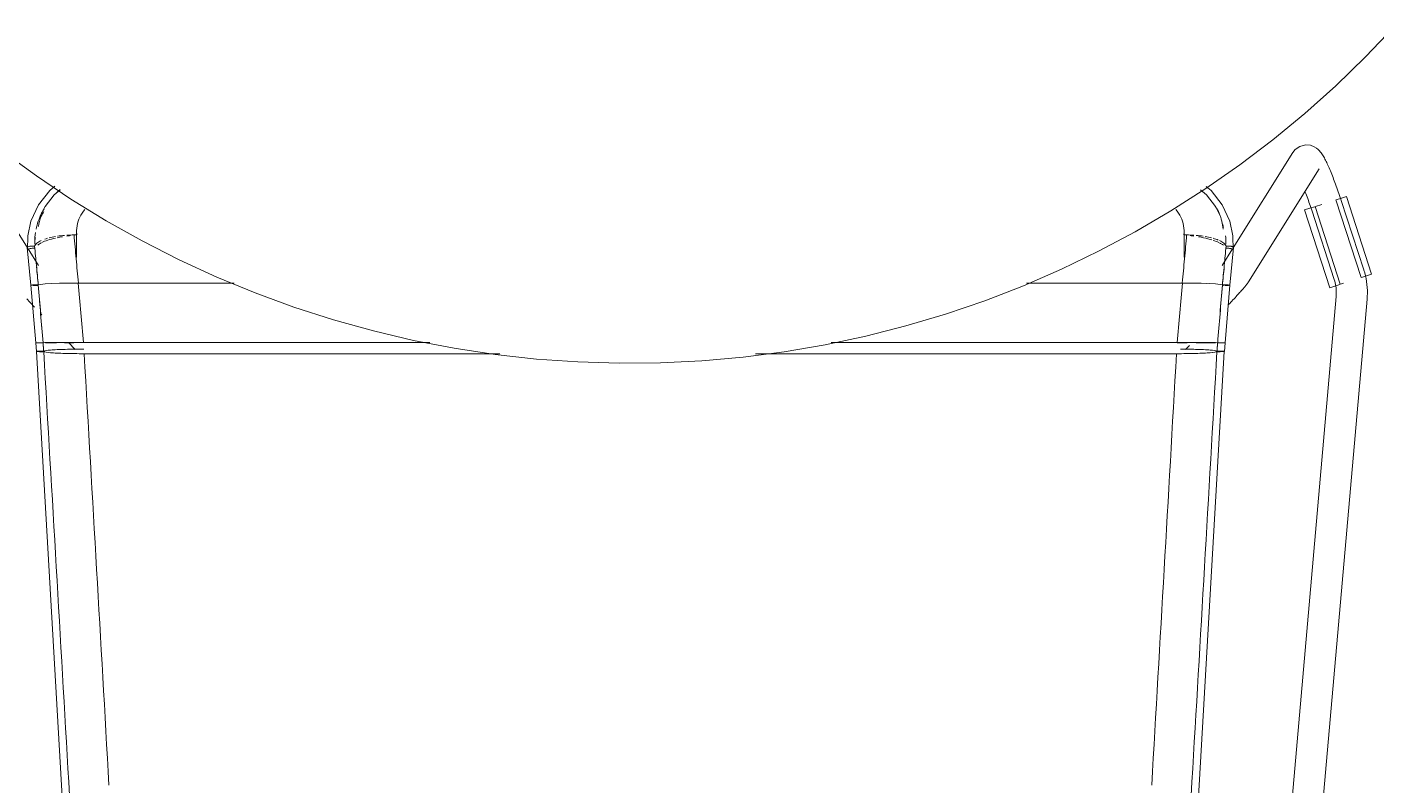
# Model space of a CAD drawing. Header units: millimetres. Extents: x 79795 to 317870, y -36033 to 97293.
# Drawn here: x 220321 to 220842, y 11743 to 12035 of the extents above; entities that cross this region are included whole.
import ezdxf

# ---------------------------------------------------------------- set-up
doc = ezdxf.new("R2010")
doc.units = ezdxf.units.MM
doc.header["$MEASUREMENT"] = 0
doc.layers.add('I-FURN', color=8, linetype='CONTINUOUS', lineweight=9)

msp = doc.modelspace()

# ---------------------------------------------------------------- linework, layer by layer
at = {"layer": 'I-FURN'}
for p, q in [((220838.24, 12023.81), (220849.28, 12035.39)), ((220826.75, 12012.68), (220838.24, 12023.81)), ((220814.82, 12002.02), (220826.75, 12012.68)), ((220802.47, 11991.85), (220814.82, 12002.02)), ((220789.73, 11982.18), (220802.47, 11991.85)), ((220811.11, 11988.07), (220812.85, 11989.29)), ((220812.85, 11989.29), (220815.07, 11989.88)), ((220815.07, 11989.88), (220817.05, 11989.71)), ((220817.05, 11989.71), (220818.43, 11989.18)), ((220818.43, 11989.18), (220819.34, 11988.62)), ((220321.47, 11950.18), (220298.43, 11986.95)), ((220312, 11987.33), (220324.92, 11977.9)), ((220810.22, 11986.95), (220787.19, 11950.18)), ((220811.11, 11988.07), (220810.22, 11986.95)), ((220819.34, 11988.62), (220819.97, 11988.1)), ((220819.97, 11988.1), (220820.43, 11987.63)), ((220820.43, 11987.63), (220820.8, 11987.21)), ((220820.8, 11987.21), (220821.12, 11986.81)), ((220821.12, 11986.81), (220821.39, 11986.41)), ((220821.39, 11986.41), (220821.65, 11986.03)), ((220821.65, 11986.03), (220821.89, 11985.64)), ((220821.89, 11985.64), (220822.13, 11985.24)), ((220822.13, 11985.24), (220822.36, 11984.83)), ((220822.36, 11984.83), (220822.59, 11984.4)), ((220822.59, 11984.4), (220822.81, 11983.96)), ((220822.81, 11983.96), (220823.04, 11983.5)), ((220776.61, 11973.02), (220789.73, 11982.18)), ((220793.08, 11936.99), (220820.39, 11980.58)), ((220823.04, 11983.5), (220823.28, 11983.03)), ((220823.28, 11983.03), (220823.51, 11982.54)), ((220823.51, 11982.54), (220823.74, 11982.03)), ((220823.74, 11982.03), (220823.98, 11981.5)), ((220823.98, 11981.5), (220824.22, 11980.96)), ((220824.22, 11980.96), (220824.46, 11980.39)), ((220824.46, 11980.39), (220824.71, 11979.82)), ((220824.71, 11979.82), (220824.96, 11979.22)), ((220824.96, 11979.22), (220825.2, 11978.61)), ((220825.2, 11978.61), (220825.46, 11977.98)), ((220324.92, 11977.9), (220338.21, 11968.99)), ((220332.1, 11973.91), (220330.06, 11972.27)), ((220776.72, 11973.77), (220778.6, 11972.27)), ((220825.46, 11977.98), (220825.71, 11977.34)), ((220825.71, 11977.34), (220825.96, 11976.69)), ((220825.96, 11976.69), (220826.21, 11976.03)), ((220826.21, 11976.03), (220826.47, 11975.35)), ((220826.47, 11975.35), (220826.72, 11974.66)), ((220826.72, 11974.66), (220826.98, 11973.96)), ((220826.98, 11973.96), (220827.23, 11973.25)), ((220330.06, 11972.27), (220325.72, 11966.74)), ((220331.79, 11970.61), (220328.3, 11966.04)), ((220334.13, 11972.56), (220331.79, 11970.61)), ((220338.21, 11968.99), (220351.84, 11960.61)), ((220763.13, 11964.4), (220776.61, 11973.02)), ((220774.52, 11972.57), (220776.86, 11970.61)), ((220776.86, 11970.61), (220780.36, 11966.04)), ((220778.6, 11972.27), (220782.93, 11966.74)), ((220815.02, 11971.69), (220815.26, 11971.07)), ((220815.26, 11971.07), (220815.49, 11970.43)), ((220815.49, 11970.43), (220815.73, 11969.78)), ((220815.73, 11969.78), (220815.96, 11969.13)), ((220815.96, 11969.13), (220816.2, 11968.46)), ((220816.2, 11968.46), (220816.43, 11967.79)), ((220826.86, 11968.67), (220836.55, 11938.67)), ((220826.98, 11968.71), (220828.95, 11969.35)), ((220827.23, 11973.25), (220827.49, 11972.54)), ((220827.49, 11972.54), (220827.74, 11971.82)), ((220827.74, 11971.82), (220827.99, 11971.09)), ((220827.99, 11971.09), (220828.24, 11970.35)), ((220828.24, 11970.35), (220828.49, 11969.62)), ((220828.49, 11969.62), (220828.73, 11968.88)), ((220828.73, 11968.88), (220828.88, 11968.42)), ((220837.59, 11941.61), (220828.88, 11968.42)), ((220828.95, 11969.35), (220830.9, 11969.98)), ((220830.9, 11969.98), (220840.59, 11939.97)), ((220325.72, 11966.74), (220322.82, 11960.43)), ((220328.3, 11966.04), (220326.39, 11962.35)), ((220749.32, 11956.32), (220763.13, 11964.4)), ((220780.36, 11966.04), (220782.27, 11962.35)), ((220782.93, 11966.74), (220785.83, 11960.43)), ((220814.75, 11964.76), (220816.7, 11965.39)), ((220814.75, 11964.76), (220824.44, 11934.76)), ((220816.43, 11967.79), (220816.67, 11967.11)), ((220816.67, 11967.11), (220816.9, 11966.42)), ((220816.7, 11965.39), (220818.67, 11966.03)), ((220816.9, 11966.42), (220817.13, 11965.73)), ((220817.13, 11965.73), (220817.36, 11965.04)), ((220817.36, 11965.04), (220817.47, 11964.71)), ((220817.47, 11964.71), (220826.18, 11937.9)), ((220828.48, 11936.06), (220818.79, 11966.07)), ((220821.37, 11966.9), (220818.89, 11966.1)), ((220322.82, 11960.43), (220321.61, 11954.78)), ((220351.84, 11960.61), (220365.8, 11952.79)), ((220785.83, 11960.43), (220787.05, 11954.78)), ((220321.61, 11954.78), (220321.52, 11949.32)), ((220339.47, 11955.11), (220340.52, 11955.11)), ((220340.46, 11956.35), (220340.46, 11946.6)), ((220365.8, 11952.79), (220380.05, 11945.53)), ((220735.2, 11948.8), (220749.32, 11956.32)), ((220768.14, 11955.11), (220769.18, 11955.11)), ((220768.19, 11946.6), (220768.19, 11956.35)), ((220787.05, 11954.78), (220787.13, 11949.32)), ((220322.82, 11935.72), (220321.4, 11950.21)), ((220325.74, 11943.36), (220321.7, 11949.81)), ((220720.79, 11941.86), (220735.2, 11948.8)), ((220786.95, 11949.81), (220782.91, 11943.36)), ((220785.84, 11935.72), (220787.26, 11950.21)), ((220380.05, 11945.53), (220394.59, 11938.85)), ((220394.59, 11938.85), (220409.38, 11932.76)), ((220706.11, 11935.49), (220720.79, 11941.86)), ((220793.08, 11936.99), (220792.87, 11936.67)), ((220826.18, 11937.9), (220826.37, 11937.27)), ((220826.37, 11937.27), (220826.54, 11936.63)), ((220838.64, 11939.34), (220836.67, 11938.7)), ((220837.61, 11941.56), (220837.59, 11941.61)), ((220837.94, 11940.47), (220837.61, 11941.56)), ((220838.22, 11939.36), (220837.94, 11940.47)), ((220838.46, 11938.25), (220838.22, 11939.36)), ((220838.66, 11937.12), (220838.46, 11938.25)), ((220840.59, 11939.97), (220838.64, 11939.34)), ((220838.81, 11935.99), (220838.66, 11937.12)), ((220322.89, 11935.75), (220322.82, 11935.72)), ((220322.82, 11935.72), (220322.89, 11935.75)), ((220322.82, 11935.72), (220322.88, 11935.7)), ((220324.65, 11913.52), (220322.82, 11935.72)), ((220322.89, 11935.7), (220322.82, 11935.72)), ((220322.88, 11935.7), (220323.07, 11935.67)), ((220323.08, 11935.77), (220322.89, 11935.75)), ((220323.07, 11935.67), (220322.89, 11935.7)), ((220323.07, 11935.67), (220323.36, 11935.65)), ((220323.37, 11935.65), (220323.07, 11935.67)), ((220323.37, 11935.8), (220323.08, 11935.77)), ((220323.08, 11935.77), (220323.38, 11935.8)), ((220323.76, 11935.81), (220323.37, 11935.8)), ((220323.38, 11935.8), (220323.76, 11935.81)), ((220323.74, 11935.64), (220324.2, 11935.63)), ((220324.2, 11935.63), (220323.75, 11935.64)), ((220324.21, 11935.82), (220323.76, 11935.81)), ((220323.76, 11935.81), (220324.21, 11935.82)), ((220324.2, 11935.63), (220324.69, 11935.62)), ((220324.69, 11935.62), (220324.2, 11935.63)), ((220324.7, 11935.83), (220324.21, 11935.82)), ((220324.21, 11935.82), (220324.71, 11935.83)), ((220324.69, 11935.62), (220325.18, 11935.62)), ((220325.19, 11935.62), (220324.69, 11935.62)), ((220325.2, 11935.82), (220324.7, 11935.83)), ((220324.71, 11935.83), (220325.2, 11935.82)), ((220325.18, 11935.62), (220325.66, 11935.63)), ((220325.66, 11935.63), (220325.19, 11935.62)), ((220325.67, 11935.82), (220325.2, 11935.82)), ((220325.2, 11935.82), (220325.67, 11935.82)), ((220326.56, 11936.01), (220325.67, 11935.82)), ((220325.67, 11935.82), (220326.56, 11936.01)), ((220328.3, 11936.19), (220326.56, 11936.01)), ((220326.56, 11936.01), (220328.28, 11936.19)), ((220328.29, 11936.19), (220330.73, 11936.34)), ((220330.77, 11936.34), (220328.3, 11936.19)), ((220333.87, 11936.45), (220330.77, 11936.34)), ((220330.77, 11936.34), (220333.81, 11936.45)), ((220337.31, 11936.53), (220333.87, 11936.45)), ((220333.87, 11936.45), (220337.31, 11936.53)), ((220341.17, 11936.55), (220337.41, 11936.53)), ((220337.41, 11936.53), (220341.05, 11936.55)), ((220401.28, 11936.55), (220341.17, 11936.55)), ((220341.17, 11936.55), (220401.28, 11936.55)), ((220409.38, 11932.76), (220424.41, 11927.26)), ((220691.19, 11929.72), (220706.11, 11935.49)), ((220767.49, 11936.55), (220707.37, 11936.55)), ((220707.37, 11936.55), (220767.49, 11936.55)), ((220771.25, 11936.53), (220767.49, 11936.55)), ((220767.61, 11936.55), (220771.25, 11936.53)), ((220771.34, 11936.53), (220774.78, 11936.45)), ((220774.78, 11936.45), (220771.35, 11936.53)), ((220777.88, 11936.34), (220774.78, 11936.45)), ((220774.85, 11936.45), (220776.79, 11936.39)), ((220780.36, 11936.19), (220777.88, 11936.34)), ((220777.92, 11936.34), (220780.36, 11936.19)), ((220782.09, 11936.01), (220780.36, 11936.19)), ((220780.38, 11936.19), (220782.09, 11936.01)), ((220782.99, 11935.82), (220782.09, 11936.01)), ((220782.1, 11936.01), (220782.98, 11935.82)), ((220782.98, 11935.82), (220783.45, 11935.82)), ((220783.46, 11935.82), (220782.99, 11935.82)), ((220783, 11935.63), (220783.47, 11935.62)), ((220783.47, 11935.62), (220783, 11935.63)), ((220783.45, 11935.82), (220783.95, 11935.83)), ((220783.95, 11935.83), (220783.46, 11935.82)), ((220784.44, 11935.82), (220783.95, 11935.83)), ((220783.95, 11935.83), (220784.44, 11935.82)), ((220784.45, 11935.63), (220783.96, 11935.62)), ((220783.97, 11935.62), (220784.46, 11935.63)), ((220784.01, 11913.52), (220785.83, 11935.72)), ((220784.9, 11935.81), (220784.44, 11935.82)), ((220784.44, 11935.82), (220784.89, 11935.81)), ((220784.91, 11935.64), (220784.45, 11935.63)), ((220784.46, 11935.63), (220784.91, 11935.64)), ((220784.89, 11935.81), (220785.28, 11935.8)), ((220785.28, 11935.8), (220784.9, 11935.81)), ((220784.91, 11935.64), (220785.29, 11935.65)), ((220785.29, 11935.65), (220784.91, 11935.64)), ((220785.58, 11935.77), (220785.28, 11935.8)), ((220785.28, 11935.8), (220785.57, 11935.77)), ((220785.29, 11935.65), (220785.58, 11935.67)), ((220785.58, 11935.67), (220785.29, 11935.65)), ((220785.77, 11935.75), (220785.58, 11935.77)), ((220785.58, 11935.67), (220785.77, 11935.7)), ((220785.77, 11935.7), (220785.58, 11935.67)), ((220785.76, 11935.75), (220785.83, 11935.72)), ((220785.84, 11935.72), (220785.77, 11935.75)), ((220785.77, 11935.7), (220785.84, 11935.72)), ((220785.83, 11935.72), (220785.77, 11935.7)), ((220788.62, 11931.72), (220788.25, 11931.32)), ((220788.97, 11932.11), (220788.62, 11931.72)), ((220789.32, 11932.49), (220788.97, 11932.11)), ((220789.65, 11932.85), (220789.32, 11932.49)), ((220789.96, 11933.2), (220789.65, 11932.85)), ((220790.26, 11933.54), (220789.96, 11933.2)), ((220790.55, 11933.86), (220790.26, 11933.54)), ((220790.82, 11934.17), (220790.55, 11933.86)), ((220791.08, 11934.47), (220790.82, 11934.17)), ((220791.32, 11934.75), (220791.08, 11934.47)), ((220791.55, 11935.01), (220791.32, 11934.75)), ((220791.77, 11935.26), (220791.55, 11935.01)), ((220791.97, 11935.51), (220791.77, 11935.26)), ((220792.16, 11935.74), (220791.97, 11935.51)), ((220792.34, 11935.96), (220792.16, 11935.74)), ((220792.51, 11936.18), (220792.34, 11935.96)), ((220792.69, 11936.41), (220792.51, 11936.18)), ((220792.87, 11936.67), (220792.69, 11936.41)), ((220826.39, 11935.39), (220824.44, 11934.76)), ((220828.36, 11936.02), (220826.39, 11935.39)), ((220826.54, 11936.63), (220826.68, 11935.98)), ((220826.68, 11935.98), (220826.79, 11935.33)), ((220826.79, 11935.33), (220826.88, 11934.67)), ((220826.88, 11934.67), (220826.94, 11934.01)), ((220826.97, 11932.03), (220826.93, 11931.37)), ((220826.94, 11934.01), (220826.98, 11933.35)), ((220826.99, 11932.69), (220826.97, 11932.03)), ((220826.98, 11933.35), (220826.99, 11932.69)), ((220829.74, 11936.47), (220828.58, 11936.09)), ((220838.91, 11934.85), (220838.81, 11935.99)), ((220838.97, 11933.71), (220838.91, 11934.85)), ((220838.96, 11931.43), (220838.99, 11932.57)), ((220838.99, 11932.57), (220838.97, 11933.71)), ((220321.18, 11930.48), (220321.58, 11930.04)), ((220321.58, 11930.04), (220321.99, 11929.6)), ((220321.99, 11929.6), (220322.42, 11929.15)), ((220322.42, 11929.15), (220322.85, 11928.68)), ((220322.85, 11928.68), (220323.29, 11928.21)), ((220323.29, 11928.21), (220323.74, 11927.74)), ((220323.74, 11927.74), (220324.19, 11927.25)), ((220424.41, 11927.26), (220439.64, 11922.37)), ((220676.05, 11924.54), (220691.19, 11929.72)), ((220785.81, 11928.68), (220785.36, 11928.21)), ((220786.24, 11929.15), (220785.81, 11928.68)), ((220786.66, 11929.6), (220786.24, 11929.15)), ((220787.07, 11930.04), (220786.66, 11929.6)), ((220787.48, 11930.48), (220787.07, 11930.04)), ((220787.87, 11930.9), (220787.48, 11930.48)), ((220788.25, 11931.32), (220787.87, 11930.9)), ((220826.92, 11931.34), (220789.63, 11506.84)), ((220799.93, 11486.97), (220838.88, 11930.29)), ((220826.93, 11931.37), (220826.92, 11931.34)), ((220838.88, 11930.29), (220838.96, 11931.43)), ((220326.55, 11924.77), (220327.03, 11924.26)), ((220439.64, 11922.37), (220455.06, 11918.09)), ((220660.71, 11919.98), (220676.05, 11924.54)), ((220455.06, 11918.09), (220470.63, 11914.43)), ((220645.21, 11916.03), (220660.71, 11919.98)), ((220324.65, 11913.52), (220324.92, 11910.16)), ((220324.72, 11913.52), (220324.65, 11913.52)), ((220324.65, 11913.52), (220324.72, 11913.52)), ((220324.71, 11913.52), (220324.65, 11913.52)), ((220324.65, 11913.52), (220324.71, 11913.52)), ((220324.9, 11913.53), (220324.71, 11913.52)), ((220324.71, 11913.52), (220324.9, 11913.52)), ((220324.72, 11913.52), (220324.9, 11913.53)), ((220324.91, 11913.52), (220324.72, 11913.52)), ((220324.9, 11913.53), (220325.2, 11913.53)), ((220325.19, 11913.53), (220324.9, 11913.53)), ((220324.9, 11913.52), (220325.2, 11913.52)), ((220325.2, 11913.52), (220324.91, 11913.52)), ((220325.57, 11913.53), (220325.19, 11913.53)), ((220325.2, 11913.53), (220325.58, 11913.53)), ((220325.58, 11913.52), (220325.2, 11913.52)), ((220325.2, 11913.52), (220325.58, 11913.52)), ((220326.03, 11913.53), (220325.57, 11913.53)), ((220325.58, 11913.53), (220326.03, 11913.53)), ((220326.04, 11913.52), (220325.58, 11913.52)), ((220325.58, 11913.52), (220326.03, 11913.52)), ((220326.03, 11913.53), (220326.52, 11913.53)), ((220326.52, 11913.53), (220326.03, 11913.53)), ((220326.03, 11913.52), (220326.52, 11913.51)), ((220326.53, 11913.51), (220326.04, 11913.52)), ((220326.52, 11913.53), (220327.02, 11913.53)), ((220327.01, 11913.53), (220326.52, 11913.53)), ((220326.52, 11913.51), (220327.02, 11913.52)), ((220327.02, 11913.52), (220326.53, 11913.51)), ((220327.49, 11913.53), (220327.01, 11913.53)), ((220327.02, 11913.53), (220327.49, 11913.53)), ((220327.49, 11913.52), (220327.02, 11913.52)), ((220327.02, 11913.52), (220327.49, 11913.52)), ((220327.49, 11913.53), (220328.18, 11913.54)), ((220328.18, 11913.54), (220327.49, 11913.53)), ((220330.12, 11913.56), (220328.37, 11913.54)), ((220328.38, 11913.54), (220330.12, 11913.56)), ((220330.14, 11913.49), (220328.39, 11913.5)), ((220328.39, 11913.5), (220330.14, 11913.49)), ((220330.12, 11913.56), (220332.62, 11913.57)), ((220332.62, 11913.57), (220330.12, 11913.56)), ((220332.64, 11913.48), (220330.14, 11913.49)), ((220330.14, 11913.49), (220332.64, 11913.48)), ((220335.76, 11913.58), (220332.62, 11913.57)), ((220332.63, 11913.57), (220335.75, 11913.58)), ((220336.03, 11910.95), (220332.91, 11910.83)), ((220335.76, 11913.58), (220339.32, 11913.58)), ((220339.32, 11913.58), (220335.76, 11913.58)), ((220339.32, 11913.46), (220335.76, 11913.47)), ((220335.76, 11913.47), (220339.32, 11913.46)), ((220339.58, 11911.03), (220336.03, 11910.95)), ((220337.31, 11913.58), (220339.89, 11910.91)), ((220339.32, 11913.58), (220343.11, 11913.59)), ((220343.11, 11913.59), (220339.32, 11913.58)), ((220343.26, 11911.06), (220339.58, 11911.03)), ((220343.11, 11913.59), (220476.85, 11913.59)), ((220476.85, 11913.59), (220343.11, 11913.59)), ((220470.63, 11914.43), (220486.34, 11911.39)), ((220486.34, 11911.39), (220502.16, 11908.99)), ((220613.79, 11910.02), (220629.56, 11912.71)), ((220629.56, 11912.71), (220645.21, 11916.03)), ((220631.9, 11913.59), (220765.54, 11913.59)), ((220765.54, 11913.59), (220631.9, 11913.59)), ((220765.54, 11913.59), (220769.33, 11913.58)), ((220769.33, 11913.58), (220765.54, 11913.59)), ((220769.33, 11913.46), (220765.55, 11913.46)), ((220765.55, 11913.46), (220769.33, 11913.46)), ((220769.07, 11911.03), (220766.82, 11911.05)), ((220768.77, 11910.91), (220770.24, 11912.44)), ((220772.62, 11910.95), (220769.07, 11911.03)), ((220769.33, 11913.58), (220772.9, 11913.58)), ((220772.9, 11913.58), (220769.33, 11913.58)), ((220775.74, 11910.83), (220772.62, 11910.95)), ((220776.01, 11913.48), (220772.89, 11913.47)), ((220772.89, 11913.47), (220776.02, 11913.48)), ((220772.9, 11913.58), (220776.03, 11913.57)), ((220776.03, 11913.57), (220772.9, 11913.58)), ((220778.51, 11913.49), (220776.01, 11913.48)), ((220776.02, 11913.48), (220778.52, 11913.49)), ((220776.03, 11913.57), (220778.53, 11913.56)), ((220778.53, 11913.56), (220776.03, 11913.57)), ((220780.26, 11913.5), (220778.51, 11913.49)), ((220778.52, 11913.49), (220780.27, 11913.5)), ((220780.28, 11913.54), (220778.53, 11913.56)), ((220778.54, 11913.56), (220780.28, 11913.54)), ((220780.28, 11913.54), (220781.17, 11913.53)), ((220781.17, 11913.53), (220780.28, 11913.54)), ((220781.63, 11913.52), (220781.16, 11913.52)), ((220781.16, 11913.52), (220781.63, 11913.52)), ((220781.17, 11913.53), (220781.64, 11913.53)), ((220781.64, 11913.53), (220781.17, 11913.53)), ((220782.13, 11913.51), (220781.63, 11913.52)), ((220781.63, 11913.52), (220782.13, 11913.51)), ((220781.64, 11913.53), (220782.13, 11913.53)), ((220782.14, 11913.53), (220781.64, 11913.53)), ((220782.13, 11913.53), (220782.62, 11913.53)), ((220782.62, 11913.52), (220782.13, 11913.51)), ((220782.13, 11913.51), (220782.62, 11913.52)), ((220782.63, 11913.53), (220782.14, 11913.53)), ((220782.62, 11913.53), (220783.08, 11913.53)), ((220783.07, 11913.52), (220782.62, 11913.52)), ((220782.62, 11913.52), (220783.07, 11913.52)), ((220783.08, 11913.53), (220782.63, 11913.53)), ((220783.45, 11913.52), (220783.07, 11913.52)), ((220783.07, 11913.52), (220783.46, 11913.52)), ((220783.08, 11913.53), (220783.46, 11913.53)), ((220783.46, 11913.53), (220783.08, 11913.53)), ((220783.46, 11913.53), (220783.75, 11913.53)), ((220783.75, 11913.53), (220783.46, 11913.53)), ((220784, 11913.52), (220783.74, 11910.16)), ((220783.94, 11913.52), (220784, 11913.52)), ((220784, 11913.52), (220783.94, 11913.52)), ((220783.94, 11913.52), (220784.01, 11913.52)), ((220784.01, 11913.52), (220783.94, 11913.52)), ((220324.99, 11910.19), (220324.92, 11910.16)), ((220344.21, 11578.25), (220324.92, 11910.16)), ((220324.92, 11910.16), (220324.99, 11910.14)), ((220325.18, 11910.22), (220324.99, 11910.19)), ((220324.99, 11910.14), (220325.18, 11910.11)), ((220325.47, 11910.24), (220325.18, 11910.22)), ((220325.18, 11910.11), (220325.47, 11910.09)), ((220325.86, 11910.26), (220325.47, 11910.24)), ((220325.47, 11910.09), (220325.85, 11910.07)), ((220325.85, 11910.07), (220326.3, 11910.06)), ((220326.31, 11910.27), (220325.86, 11910.26)), ((220326.3, 11910.06), (220326.79, 11910.05)), ((220326.8, 11910.27), (220326.31, 11910.27)), ((220326.79, 11910.05), (220327.29, 11910.06)), ((220327.29, 11910.27), (220326.8, 11910.27)), ((220327.76, 11910.26), (220327.29, 11910.27)), ((220327.29, 11910.06), (220327.76, 11910.06)), ((220328.67, 11910.47), (220327.76, 11910.26)), ((220327.76, 11910.06), (220328.65, 11909.85)), ((220328.65, 11909.85), (220330.39, 11909.66)), ((220330.42, 11910.67), (220328.67, 11910.47)), ((220330.39, 11909.66), (220332.9, 11909.5)), ((220332.91, 11910.83), (220330.42, 11910.67)), ((220332.9, 11909.5), (220336.03, 11909.37)), ((220336.03, 11909.37), (220339.59, 11909.3)), ((220339.59, 11909.3), (220343.38, 11909.27)), ((220343.38, 11909.27), (220503.95, 11909.27)), ((220503.95, 11909.27), (220343.38, 11909.27)), ((220502.16, 11908.99), (220518.06, 11907.22)), ((220518.06, 11907.22), (220534.02, 11906.09)), ((220534.02, 11906.09), (220550.01, 11905.6)), ((220550.01, 11905.6), (220566.01, 11905.74)), ((220566.01, 11905.74), (220581.99, 11906.53)), ((220581.99, 11906.53), (220597.92, 11907.96)), ((220597.92, 11907.96), (220613.79, 11910.02)), ((220602.68, 11909.27), (220765.28, 11909.27)), ((220765.28, 11909.27), (220602.68, 11909.27)), ((220764.44, 11578.25), (220783.73, 11910.16)), ((220765.28, 11909.27), (220769.06, 11909.3)), ((220769.06, 11909.3), (220772.63, 11909.37)), ((220772.63, 11909.37), (220775.76, 11909.5)), ((220778.24, 11910.67), (220775.74, 11910.83)), ((220775.76, 11909.5), (220778.26, 11909.66)), ((220779.99, 11910.47), (220778.24, 11910.67)), ((220778.26, 11909.66), (220780.01, 11909.85)), ((220780.89, 11910.26), (220779.99, 11910.47)), ((220780.01, 11909.85), (220780.9, 11910.06)), ((220781.36, 11910.27), (220780.89, 11910.26)), ((220780.9, 11910.06), (220781.37, 11910.06)), ((220781.86, 11910.27), (220781.36, 11910.27)), ((220781.37, 11910.06), (220781.86, 11910.05)), ((220782.35, 11910.27), (220781.86, 11910.27)), ((220781.86, 11910.05), (220782.35, 11910.06)), ((220782.8, 11910.26), (220782.35, 11910.27)), ((220782.35, 11910.06), (220782.8, 11910.07)), ((220783.18, 11910.24), (220782.8, 11910.26)), ((220782.8, 11910.07), (220783.19, 11910.09)), ((220783.47, 11910.22), (220783.18, 11910.24)), ((220783.19, 11910.09), (220783.48, 11910.11)), ((220783.66, 11910.19), (220783.47, 11910.22)), ((220783.48, 11910.11), (220783.67, 11910.14)), ((220783.73, 11910.16), (220783.66, 11910.19)), ((220783.67, 11910.14), (220783.73, 11910.16))]:
    msp.add_line(p, q, dxfattribs=at)
for points in [[(220332.73, 11971.43), (220333.16, 11971.84), (220333.61, 11972.23), (220334.07, 11972.61)], [(220783.45, 11958.02), (220783.25, 11958.74), (220783.02, 11959.46), (220782.75, 11960.17)], [(220324.23, 11950.77), (220324.38, 11951.16), (220324.94, 11951.92), (220326.09, 11952.62), (220326.78, 11952.94)], [(220324.27, 11952.31), (220324.28, 11953.57), (220324.38, 11954.83), (220324.56, 11956.07)], [(220324.46, 11954.28), (220324.35, 11953.4), (220324.34, 11952.5), (220324.34, 11951.6)], [(220332.28, 11953.89), (220330.22, 11953.41), (220328.16, 11952.83), (220327.06, 11952.2)], [(220328.16, 11953.49), (220328.49, 11953.61), (220328.85, 11953.72), (220329.22, 11953.83)], [(220329.89, 11954.01), (220330.63, 11954.19), (220331.43, 11954.35), (220332.27, 11954.5)], [(220334.95, 11954.43), (220334.26, 11954.31), (220333.61, 11954.18), (220332.94, 11954.04)], [(220333.11, 11954.64), (220333.97, 11954.76), (220334.84, 11954.88), (220335.75, 11954.94)], [(220338.06, 11954.87), (220337.58, 11954.82), (220337.11, 11954.75), (220336.65, 11954.69)], [(220336.69, 11955.01), (220337.6, 11955.07), (220338.52, 11955.1), (220339.47, 11955.11)], [(220341.17, 11936.55), (220340.86, 11939.69), (220340.27, 11945.94), (220339.73, 11952.08), (220339.47, 11955.11)], [(220340.52, 11955.11), (220340.47, 11955.61), (220340.45, 11956.12), (220340.46, 11956.63)], [(220767.49, 11936.55), (220767.79, 11939.69), (220768.38, 11945.94), (220768.92, 11952.08), (220769.18, 11955.11)], [(220768.19, 11956.62), (220768.2, 11956.12), (220768.18, 11955.61), (220768.14, 11955.11)], [(220769.18, 11955.11), (220770.14, 11955.1), (220771.07, 11955.06), (220771.98, 11955.01)], [(220772.02, 11954.69), (220771.55, 11954.76), (220771.07, 11954.81), (220770.59, 11954.86)], [(220772.9, 11954.94), (220773.8, 11954.86), (220774.69, 11954.76), (220775.54, 11954.64)], [(220776.39, 11954.5), (220777.23, 11954.36), (220778.04, 11954.2), (220778.78, 11954.01)], [(220781.59, 11952.2), (220780.96, 11952.49), (220780.21, 11952.77), (220779.4, 11953.03)], [(220779.44, 11953.82), (220780.17, 11953.62), (220780.81, 11953.38), (220781.41, 11953.14)], [(220781.87, 11952.94), (220782.57, 11952.61), (220783.71, 11951.91), (220784.28, 11951.16), (220784.42, 11950.77)], [(220784.24, 11954.77), (220784.33, 11953.95), (220784.34, 11953.13), (220784.33, 11952.3)], [(220784.38, 11951.6), (220784.37, 11952.25), (220784.33, 11952.9), (220784.27, 11953.55)], [(220325.67, 11935.82), (220325.43, 11938.34), (220324.95, 11943.38), (220324.47, 11948.33), (220324.23, 11950.77)], [(220326.82, 11952.08), (220326.18, 11951.77), (220325.79, 11951.45), (220325.46, 11951.13)], [(220783.41, 11951.13), (220783, 11951.45), (220782.48, 11951.77), (220781.84, 11952.08)], [(220782.99, 11935.82), (220783.22, 11938.34), (220783.7, 11943.38), (220784.18, 11948.33), (220784.42, 11950.77)], [(220787.07, 11949.47), (220787.03, 11949.51), (220786.91, 11949.61), (220786.61, 11949.74), (220786.23, 11949.86), (220785.77, 11949.95), (220785.28, 11950.02), (220784.78, 11950.05), (220784.47, 11950.05), (220784.32, 11950.04)], [(220325.64, 11935.82), (220325.41, 11938.13), (220325.18, 11940.44), (220324.95, 11942.71)], [(220783, 11935.63), (220783.23, 11938), (220783.47, 11940.37), (220783.7, 11942.71)], [(220325.67, 11935.82), (220325.97, 11932.11), (220326.58, 11924.68), (220327.18, 11917.25), (220327.49, 11913.53)], [(220342.08, 11925.08), (220341.74, 11928.91), (220341.39, 11932.73), (220341.05, 11936.55)], [(220767.61, 11936.55), (220767.26, 11932.73), (220766.92, 11928.91), (220766.57, 11925.08)], [(220782.98, 11935.82), (220782.68, 11932.11), (220782.07, 11924.68), (220781.47, 11917.25), (220781.17, 11913.53)], [(220783, 11935.63), (220782.69, 11931.98), (220782.39, 11928.33), (220782.09, 11924.68)], [(220343.11, 11913.59), (220342.77, 11917.42), (220342.42, 11921.25), (220342.08, 11925.08)], [(220766.57, 11925.08), (220766.23, 11921.25), (220765.89, 11917.42), (220765.54, 11913.59)], [(220781.79, 11921.07), (220781.75, 11920.66), (220781.72, 11920.25), (220781.69, 11919.84)], [(220327.76, 11910.06), (220327.71, 11910.64), (220327.62, 11911.8), (220327.53, 11912.95), (220327.49, 11913.53)], [(220327.76, 11910.26), (220327.72, 11910.81), (220327.63, 11911.89), (220327.54, 11912.97), (220327.49, 11913.52)], [(220780.89, 11910.26), (220780.94, 11910.81), (220781.03, 11911.89), (220781.12, 11912.97), (220781.16, 11913.52)], [(220780.9, 11910.06), (220780.94, 11910.64), (220781.03, 11911.8), (220781.12, 11912.95), (220781.17, 11913.53)], [(220327.76, 11910.06), (220330.98, 11854.66), (220337.42, 11743.9), (220343.86, 11633.3), (220347.08, 11578.07)], [(220352.96, 11742.78), (220349.77, 11798.24), (220346.57, 11853.74), (220343.38, 11909.27)], [(220765.28, 11909.27), (220762.08, 11853.74), (220758.89, 11798.21), (220755.69, 11742.78)], [(220780.9, 11910.06), (220777.68, 11854.66), (220771.24, 11743.9), (220764.8, 11633.3), (220761.58, 11578.07)], [(220780.89, 11910.26), (220781.49, 11910.28), (220782.99, 11910.28), (220783.73, 11910.2), (220783.74, 11910.16)]]:
    msp.add_open_spline(points, degree=3, dxfattribs=at)
for points, knots in [([(220324.81, 11957.35), (220325.25, 11959.46), (220326.14, 11962.18), (220327.53, 11964.66), (220327.88, 11965.23)], [0.1763318, 0.1763318, 0.1763318, 0.1763318, 0.3333333, 0.381481, 0.381481, 0.381481, 0.381481]), ([(220327.76, 11964.11), (220327.43, 11963.52), (220326.4, 11961.67), (220325.91, 11959.69), (220325.68, 11958.32)], [0.6175454, 0.6175454, 0.6175454, 0.6175454, 0.6666667, 0.7702374, 0.7702374, 0.7702374, 0.7702374]), ([(220340.52, 11955.11), (220340.3, 11957.49), (220340.93, 11961.09), (220342.86, 11964.09), (220343.63, 11965)], [0, 0, 0, 0, 0.3333333, 0.5, 0.5, 0.5, 0.5]), ([(220765.03, 11965), (220765.79, 11964.09), (220767.72, 11961.09), (220768.35, 11957.49), (220768.14, 11955.11)], [0.5, 0.5, 0.5, 0.5, 0.6666667, 1, 1, 1, 1]), ([(220780.35, 11966.01), (220780.87, 11965.19), (220782.45, 11962.47), (220783.04, 11959.48), (220783.33, 11957.38)], [-0.4024189, -0.4024189, -0.4024189, -0.4024189, -0.3333333, -0.1789981, -0.1789981, -0.1789981, -0.1789981]), ([(220778.97, 11953.19), (220777.98, 11953.5), (220776.27, 11953.93), (220774.41, 11954.32), (220773.72, 11954.44)], [-0.5, -0.5, -0.5, -0.5, -0.3333333, -0.2414396, -0.2414396, -0.2414396, -0.2414396]), ([(220321.45, 11950.36), (220321.46, 11950.39), (220321.51, 11950.43), (220321.61, 11950.51), (220321.81, 11950.61), (220322.13, 11950.71), (220322.52, 11950.79), (220322.88, 11950.82), (220323.25, 11950.84), (220323.7, 11950.83), (220324.06, 11950.8), (220324.23, 11950.77)], [0.5555556, 0.5555556, 0.5555556, 0.5555556, 0.5833333, 0.6180556, 0.6527778, 0.7222222, 0.7916667, 0.8263889, 0.8611111, 0.9305556, 1, 1, 1, 1]), ([(220324.34, 11950.04), (220324.11, 11950.05), (220323.63, 11950.04), (220322.87, 11949.96), (220322.21, 11949.8), (220321.77, 11949.63), (220321.62, 11949.51), (220321.58, 11949.47)], [-1, -1, -1, -1, -0.90625, -0.8125, -0.71875, -0.625, -0.5625, -0.5625, -0.5625, -0.5625]), ([(220784.42, 11950.77), (220784.56, 11950.79), (220784.85, 11950.82), (220785.27, 11950.84), (220785.64, 11950.83), (220785.94, 11950.8), (220786.21, 11950.77), (220786.46, 11950.72), (220786.68, 11950.66), (220786.88, 11950.59), (220787.07, 11950.5), (220787.18, 11950.41), (220787.21, 11950.36)], [0, 0, 0, 0, 0.0555556, 0.1111111, 0.1666667, 0.1944444, 0.2222222, 0.2777778, 0.3055556, 0.3333333, 0.3888889, 0.4444444, 0.4444444, 0.4444444, 0.4444444]), ([(220326.17, 11929.52), (220326.3, 11927.87), (220326.74, 11922.54), (220327.19, 11917.21), (220327.49, 11913.52)], [0.2766114, 0.2766114, 0.2766114, 0.2766114, 0.5, 1, 1, 1, 1]), ([(220327.76, 11910.26), (220328.05, 11910.41), (220329.45, 11910.62), (220332.8, 11910.84), (220335.95, 11910.96), (220339.51, 11911.04), (220342.02, 11911.06), (220343.26, 11911.06)], [-1, -1, -1, -1, -0.6666667, -0.5, -0.3333333, -0.1666667, -0.003964, -0.003964, -0.003964, -0.003964]), ([(220766.82, 11911.05), (220768.84, 11911.04), (220772.07, 11910.98), (220775.86, 11910.84), (220779.21, 11910.62), (220780.6, 11910.41), (220780.89, 11910.26)], [-0.9335619, -0.9335619, -0.9335619, -0.9335619, -0.6666667, -0.5, -0.3333333, 0, 0, 0, 0]), ([(220324.92, 11910.16), (220324.92, 11910.18), (220325.06, 11910.21), (220325.45, 11910.24), (220325.84, 11910.26), (220326.3, 11910.27), (220326.79, 11910.28), (220327.3, 11910.27), (220327.61, 11910.27), (220327.76, 11910.26)], [-0.5, -0.5, -0.5, -0.5, -0.375, -0.3125, -0.25, -0.1875, -0.125, -0.0625, 0, 0, 0, 0]), ([(220327.76, 11910.06), (220327.53, 11910.06), (220327.04, 11910.05), (220326.41, 11910.05), (220325.95, 11910.07), (220325.53, 11910.08), (220325.08, 11910.11), (220324.92, 11910.14), (220324.92, 11910.16)], [-1, -1, -1, -1, -0.90625, -0.8125, -0.765625, -0.71875, -0.625, -0.501507, -0.501507, -0.501507, -0.501507]), ([(220343.38, 11909.27), (220342.1, 11909.27), (220339.55, 11909.29), (220335.95, 11909.37), (220332.78, 11909.49), (220329.42, 11909.71), (220328.03, 11909.92), (220327.76, 11910.06)], [-1, -1, -1, -1, -0.833333, -0.666667, -0.5, -0.333333, 0, 0, 0, 0]), ([(220780.9, 11910.06), (220780.62, 11909.92), (220779.23, 11909.71), (220775.87, 11909.49), (220772.71, 11909.37), (220769.1, 11909.29), (220766.55, 11909.27), (220765.28, 11909.27)], [-1, -1, -1, -1, -0.666667, -0.5, -0.333333, -0.166667, 0, 0, 0, 0]), ([(220783.74, 11910.16), (220783.73, 11910.14), (220783.6, 11910.12), (220783.21, 11910.09), (220782.82, 11910.07), (220782.36, 11910.06), (220781.87, 11910.05), (220781.36, 11910.05), (220781.05, 11910.06), (220780.9, 11910.06)], [-0.498493, -0.498493, -0.498493, -0.498493, -0.375, -0.3125, -0.25, -0.1875, -0.125, -0.0625, 0, 0, 0, 0])]:
    msp.add_open_spline(points, degree=3, knots=knots, dxfattribs=at)

doc.saveas('drawing.dxf')
